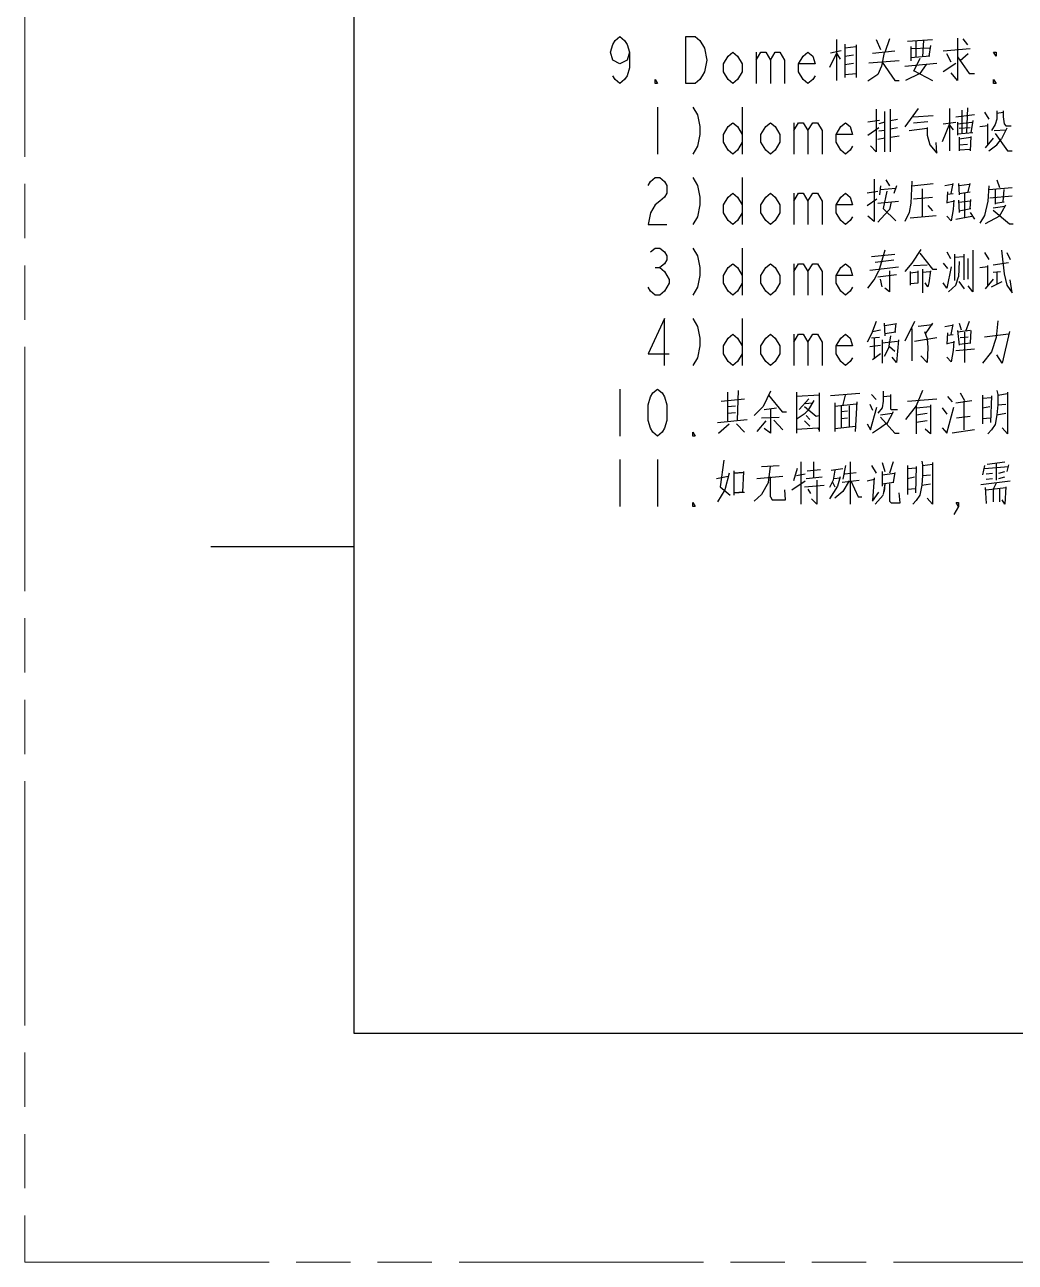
# Model space of a CAD drawing. Header units: millimetres. Extents: x 7 to 507, y -14 to 339.
# Drawn here: x 7.4 to 49.5, y -14.1 to 38.6 of the extents above; entities that cross this region are included whole.
import ezdxf

# ---------------------------------------------------------------- set-up
doc = ezdxf.new("R2010")
doc.units = ezdxf.units.MM
doc.header["$LTSCALE"] = 23.1
doc.linetypes.add('PHANTOM', pattern=[0.8, 0.45, -0.05, 0.1, -0.05, 0.1, -0.05])
doc.layers.get('0').update_dxf_attribs({"linetype": 'CONTINUOUS'})
doc.layers.add('0PAPERF', color=2, linetype='PHANTOM', lineweight=9, plot=False)

msp = doc.modelspace()

# ---------------------------------------------------------------- linework, layer by layer
for p, q in [((21.3585, 320.7442), (21.3585, -4.3541)), ((21.3585, 16.345), (15.2705, 16.345)), ((21.3585, -4.3541), (491.3508, -4.3541))]:
    msp.add_line(p, q)
at = {"color": 2}
for p, q in [((41.8988, 37.9313), (41.8988, 36.1894)), ((43.575, 37.9313), (43.7655, 37.5119)), ((44.1465, 37.9636), (43.956, 37.3829)), ((44.9084, 37.8668), (45.975, 37.9313)), ((47.2703, 37.9636), (47.4607, 37.7055)), ((38.4798, 37.3937), (38.4798, 36.0603)), ((42.0893, 37.4474), (41.6322, 37.3506)), ((42.2417, 37.7377), (42.2417, 36.3184)), ((42.2417, 37.5765), (42.7369, 37.641)), ((42.7369, 37.7055), (42.7369, 36.3184)), ((43.4226, 37.3506), (44.375, 37.4474)), ((45.0607, 37.641), (45.0607, 37.0281)), ((45.0607, 37.5442), (45.8607, 37.5765)), ((45.2893, 37.1894), (45.2893, 37.8668)), ((45.5941, 37.899), (45.556, 37.1894)), ((45.8988, 37.6732), (45.8226, 37.2216)), ((46.4322, 37.4474), (47.575, 37.5442)), ((41.8988, 37.3506), (41.5941, 36.7377)), ((41.8988, 37.3506), (42.0512, 37.0926)), ((42.2417, 37.2216), (42.6226, 37.2861)), ((42.2417, 36.8668), (42.6226, 36.9313)), ((44.5655, 37.0281), (43.2703, 36.9313)), ((44.7941, 36.8023), (46.1655, 36.9313)), ((45.8607, 37.2216), (45.0607, 37.1571)), ((45.4417, 37.1248), (45.175, 36.5765)), ((46.4322, 36.5765), (46.9655, 36.9313)), ((46.775, 36.9636), (46.5845, 37.3184)), ((47.4988, 37.3184), (47.156, 37.0281)), ((42.2417, 36.4474), (42.7369, 36.4797)), ((45.175, 36.6087), (45.975, 36.1894)), ((34.2798, 35.0603), (34.2798, 33.0603)), ((37.8798, 35.0603), (37.8798, 33.0603)), ((43.956, 33.1571), (43.956, 34.8668)), ((44.1845, 33.1571), (44.1845, 34.9635)), ((45.3655, 34.9958), (44.7941, 34.2216)), ((46.6988, 34.9958), (46.6988, 33.1894)), ((47.2322, 34.9313), (47.2322, 33.9313)), ((47.4607, 35.0281), (47.4226, 33.9635)), ((48.1845, 34.8345), (48.375, 34.5442)), ((48.7179, 34.899), (48.7179, 34.5442)), ((48.7179, 34.8023), (48.9845, 34.8345)), ((40.0798, 34.3937), (40.0798, 33.0603)), ((43.7274, 34.4797), (43.2322, 34.4152)), ((43.956, 34.4152), (43.6893, 34.3506)), ((44.1845, 34.4797), (44.4893, 34.5442)), ((45.175, 34.641), (46.0131, 34.7055)), ((45.175, 34.3829), (45.7845, 34.4474)), ((46.6988, 34.3506), (46.3941, 33.5764)), ((46.4322, 34.3506), (46.9655, 34.4152)), ((46.6988, 34.2861), (46.8512, 34.0926)), ((46.9655, 34.641), (47.7655, 34.7377)), ((47.0417, 34.4152), (47.0417, 33.8668)), ((47.0417, 34.3506), (47.6512, 34.4152)), ((47.6893, 34.4797), (47.6131, 33.9635)), ((48.3369, 34.2539), (47.9941, 34.2216)), ((48.3369, 33.4797), (48.3369, 34.3506)), ((43.2322, 33.8668), (43.6893, 34.1894)), ((43.956, 33.7377), (43.6512, 33.6732)), ((43.956, 34.0603), (43.6893, 34.0281)), ((44.1845, 34.1248), (44.4893, 34.1894)), ((44.1845, 33.77), (44.5655, 33.8345)), ((44.9845, 34.0603), (45.7465, 34.1571)), ((47.6893, 33.9635), (47.0417, 33.899)), ((47.1179, 34.1571), (47.575, 34.1894)), ((47.1179, 33.77), (47.1179, 33.1894)), ((47.1179, 33.7055), (47.6131, 33.77)), ((47.6131, 33.8023), (47.575, 33.1894)), ((48.5655, 33.7377), (48.2226, 33.3184)), ((48.6036, 34.0603), (49.0988, 34.0926)), ((49.1369, 34.1571), (48.9084, 33.7055)), ((47.1179, 33.4474), (47.4607, 33.4797)), ((47.575, 33.2539), (47.1179, 33.2216)), ((37.8798, 32.0603), (37.8798, 30.0603)), ((43.7655, 31.7055), (43.7274, 31.3184)), ((43.7655, 31.5442), (44.4131, 31.6087)), ((43.9941, 31.9635), (44.1465, 31.7055)), ((44.4512, 31.7055), (44.3369, 31.3829)), ((45.0988, 31.7055), (46.0131, 31.8023)), ((46.8131, 31.77), (46.5084, 31.7055)), ((46.775, 31.3829), (46.8512, 31.8023)), ((47.0798, 31.8023), (47.1179, 31.3184)), ((47.5369, 31.77), (47.1179, 31.7055)), ((47.4988, 31.4474), (47.575, 31.8023)), ((48.375, 31.5442), (49.3655, 31.641)), ((48.7179, 31.9635), (48.8322, 31.641)), ((40.0798, 31.3937), (40.0798, 30.0603)), ((43.1941, 31.4152), (43.6512, 31.4797)), ((43.1941, 30.8668), (43.6131, 31.1571)), ((45.175, 31.1571), (45.975, 31.2216)), ((45.556, 30.4152), (45.556, 31.5765)), ((46.6226, 31.4474), (46.5845, 30.9635)), ((46.6226, 31.3506), (46.8512, 31.3829)), ((47.0798, 31.0926), (47.1179, 30.5765)), ((47.1179, 31.3829), (47.575, 31.4474)), ((47.3465, 31.3829), (47.3465, 30.3506)), ((47.575, 30.7377), (47.6131, 31.1248)), ((48.4131, 31.1894), (49.3655, 31.2861)), ((48.6417, 31.5442), (48.6417, 30.9313)), ((48.9845, 31.0281), (49.0226, 31.5442)), ((43.6512, 30.9635), (44.5274, 31.0603)), ((45.7845, 30.8668), (45.975, 30.641)), ((46.5845, 30.9958), (46.8512, 31.0603)), ((47.575, 31.0603), (47.1179, 30.9958)), ((47.1179, 30.641), (47.6131, 30.7377)), ((47.575, 30.5765), (47.7655, 30.2861)), ((48.5655, 30.77), (49.0607, 30.8345)), ((48.6417, 30.9635), (49.0226, 31.0281)), ((45.0226, 30.3506), (46.1274, 30.4474)), ((46.9655, 30.2861), (47.6512, 30.4152)), ((48.8322, 30.4152), (48.2226, 30.0926)), ((37.8798, 29.0603), (37.8798, 27.0603)), ((43.956, 28.9635), (43.6893, 28.0926)), ((43.3845, 28.7055), (44.375, 28.8023)), ((44.3369, 28.5442), (43.5369, 28.4474)), ((46.5845, 28.899), (46.7369, 28.6087)), ((46.9274, 27.6732), (46.9274, 28.8023)), ((46.9274, 28.6732), (47.3084, 28.7055)), ((47.1179, 28.4797), (47.0798, 27.8345)), ((47.3084, 28.8023), (47.3084, 27.7055)), ((47.4988, 27.7377), (47.4988, 28.6087)), ((48.1845, 28.8668), (48.375, 28.5765)), ((48.5655, 28.3506), (49.2131, 28.4474)), ((49.1369, 28.8668), (49.2893, 28.5765)), ((34.1798, 28.227), (34.3798, 28.227)), ((40.0798, 28.3937), (40.0798, 27.0603)), ((43.3084, 28.1248), (44.5274, 28.2539)), ((43.6512, 27.8345), (44.4512, 27.9313)), ((45.0226, 28.0603), (45.0226, 27.4797)), ((45.3655, 28.0281), (45.0226, 27.9958)), ((45.175, 28.3184), (45.7465, 28.3506)), ((45.3655, 27.5765), (45.3655, 28.0926)), ((45.556, 28.1571), (45.556, 27.1571)), ((45.556, 28.0281), (45.8607, 28.0603)), ((46.4322, 28.4152), (46.6226, 28.1894)), ((48.3369, 28.2539), (47.9941, 28.2216)), ((48.3369, 27.4797), (48.3369, 28.3184)), ((48.5655, 28.0281), (48.8703, 28.0603)), ((48.7179, 28.0281), (48.7179, 27.5442)), ((43.8417, 27.4152), (43.7655, 27.7377)), ((45.0226, 27.5442), (45.3655, 27.5765)), ((47.3465, 27.3184), (47.1179, 27.641)), ((48.5655, 27.7377), (48.2226, 27.3184)), ((48.4893, 27.4152), (48.9465, 27.641)), ((37.8798, 26.0603), (37.8798, 24.0603)), ((43.9179, 25.8668), (43.956, 25.3184)), ((43.956, 25.77), (44.375, 25.8345)), ((44.4131, 25.8668), (44.375, 25.4797)), ((45.2131, 25.9313), (44.7941, 25.0926)), ((45.3655, 25.7377), (45.975, 25.8023)), ((45.975, 25.8668), (45.6703, 25.4152)), ((46.775, 25.3829), (46.8512, 25.8023)), ((47.1179, 25.8668), (47.1941, 25.5765)), ((47.5369, 25.9313), (47.3845, 25.5119)), ((40.0798, 25.3937), (40.0798, 24.0603)), ((43.4226, 25.5119), (43.7655, 25.5765)), ((44.4131, 25.4797), (43.956, 25.4152)), ((45.0988, 25.641), (45.0988, 24.2539)), ((46.8131, 25.77), (46.5084, 25.7055)), ((46.6226, 25.4474), (46.5845, 24.9635)), ((46.6226, 25.3506), (46.8512, 25.3829)), ((47.0417, 25.5442), (47.1179, 24.9313)), ((47.575, 25.5442), (47.0417, 25.4797)), ((47.156, 25.2539), (47.4988, 25.2861)), ((47.3465, 25.4797), (47.3465, 24.1894)), ((47.6131, 25.5442), (47.575, 25.0281)), ((48.1845, 25.2861), (49.2131, 25.4152)), ((43.3084, 24.8668), (43.7655, 24.9313)), ((43.7274, 25.2539), (43.3845, 25.2216)), ((43.4988, 25.2216), (43.4988, 24.3506)), ((43.8417, 25.1571), (43.8417, 24.1571)), ((43.8417, 25.0281), (44.4893, 25.0926)), ((44.1465, 24.8668), (44.375, 24.6732)), ((45.2131, 25.0926), (46.1655, 25.2539)), ((46.5845, 24.9958), (46.8512, 25.0603)), ((46.9655, 24.7055), (47.7655, 24.77)), ((47.1179, 24.9635), (47.6131, 25.0281)), ((43.4226, 24.3184), (43.7655, 24.5765)), ((32.6798, 23.0603), (32.6798, 21.0603)), ((37.2512, 22.9313), (37.2512, 21.7055)), ((37.7084, 22.9958), (37.6703, 21.7377)), ((39.0036, 22.8023), (39.575, 22.0926)), ((40.1845, 22.9313), (40.1845, 21.1894)), ((41.175, 22.8023), (40.1845, 22.7377)), ((41.175, 21.2539), (41.175, 22.899)), ((42.8893, 22.8668), (41.6322, 22.77)), ((42.1655, 22.3506), (42.2798, 22.8023)), ((43.3845, 22.8345), (43.575, 22.6087)), ((43.8798, 22.7377), (44.1845, 22.77)), ((46.6226, 22.7377), (46.8131, 22.5119)), ((47.156, 22.899), (47.3465, 22.5765)), ((48.1084, 22.8023), (48.1084, 21.5765)), ((48.1084, 22.6732), (48.4893, 22.7055)), ((48.4893, 22.77), (48.4512, 21.641)), ((48.756, 22.8023), (49.175, 22.8668)), ((36.9845, 22.5442), (37.975, 22.641)), ((37.2512, 22.3184), (37.5941, 22.3506)), ((38.8131, 22.1894), (39.3465, 22.2539)), ((40.7179, 22.641), (40.2988, 22.1894)), ((40.5655, 22.4474), (40.8703, 22.4797)), ((41.8226, 22.4797), (41.8226, 21.2539)), ((42.7369, 22.4152), (41.8226, 22.3184)), ((42.0893, 22.3506), (42.0893, 21.4152)), ((42.356, 22.1248), (42.0893, 22.0926)), ((42.4322, 22.3506), (42.4322, 21.4474)), ((42.6988, 21.2539), (42.775, 22.5119)), ((43.3084, 22.4152), (43.4226, 22.1571)), ((44.9084, 22.5442), (46.1655, 22.641)), ((45.2893, 22.3506), (45.2893, 21.1571)), ((45.2893, 22.2539), (45.8988, 22.3184)), ((46.3941, 22.2539), (46.5845, 21.9958)), ((46.9655, 22.4797), (47.6512, 22.5765)), ((47.3084, 22.5442), (47.3084, 21.3184)), ((48.1084, 22.2539), (48.4131, 22.3184)), ((48.756, 22.3829), (49.0988, 22.4152)), ((36.8322, 21.641), (38.0893, 21.77)), ((37.2512, 22.0281), (37.5941, 22.0603)), ((38.8893, 21.7055), (38.5084, 21.2539)), ((38.6988, 21.8345), (39.4607, 21.8668)), ((39.2322, 21.7377), (39.6131, 21.3184)), ((39.575, 22.0926), (39.7655, 22.0926)), ((40.2226, 21.8023), (40.5655, 22.0281)), ((40.5274, 21.7055), (40.756, 21.4797)), ((40.6036, 21.9313), (40.756, 21.77)), ((42.0893, 21.8023), (42.356, 21.8345)), ((43.7655, 21.9635), (44.2607, 22.0281)), ((44.2988, 22.0926), (44.0322, 21.5765)), ((45.2893, 21.9635), (45.7465, 22.0281)), ((45.7465, 21.7055), (45.2893, 21.641)), ((47.0036, 21.8345), (47.575, 21.899)), ((48.1084, 21.8023), (48.4512, 21.8345)), ((48.7179, 21.9635), (49.0988, 22.0281)), ((36.8703, 21.1894), (37.3274, 21.5765)), ((37.6322, 21.5765), (37.975, 21.2216)), ((40.1845, 21.3506), (41.0988, 21.4152)), ((41.175, 21.3184), (41.0988, 21.4152)), ((41.8226, 21.3829), (42.6988, 21.4797)), ((47.7655, 21.3184), (46.8131, 21.1894)), ((32.6798, 20.0603), (32.6798, 18.0603)), ((34.2798, 20.0603), (34.2798, 18.0603)), ((37.0988, 20.0281), (36.9465, 18.899)), ((37.5179, 19.5765), (37.5179, 18.5442)), ((37.9369, 19.5119), (37.5179, 19.4797)), ((37.5179, 19.4797), (37.8988, 19.5119)), ((37.9369, 19.5442), (37.8988, 18.6732)), ((38.6988, 19.77), (39.4607, 19.8023)), ((39.0036, 19.0926), (39.0798, 19.77)), ((40.2226, 19.6732), (40.0703, 19.1571)), ((40.375, 19.9635), (40.375, 18.1571)), ((40.6417, 19.5765), (41.2131, 19.641)), ((40.9084, 19.9635), (40.9084, 19.2861)), ((41.6703, 19.6087), (42.1655, 19.6732)), ((42.2798, 19.8023), (42.1655, 19.2216)), ((42.2417, 19.4474), (42.7369, 19.5119)), ((42.4703, 19.9635), (42.4703, 18.1571)), ((43.3845, 19.8023), (43.575, 19.4797)), ((43.8417, 19.9313), (43.956, 19.5442)), ((43.8417, 19.5442), (43.8417, 18.9313)), ((44.2988, 19.9635), (44.1465, 19.4797)), ((44.375, 19.5119), (44.2988, 19.0926)), ((44.9084, 19.8023), (44.9084, 18.5765)), ((44.9084, 19.6732), (45.2893, 19.7055)), ((45.2893, 19.77), (45.2512, 18.641)), ((45.556, 19.8023), (45.975, 19.8668)), ((48.1845, 19.8023), (48.1084, 19.4152)), ((48.1845, 19.6732), (49.2131, 19.77)), ((48.2988, 19.8668), (49.0607, 19.9635)), ((48.6798, 19.899), (48.6798, 19.1894)), ((48.7941, 19.4797), (49.0607, 19.5442)), ((49.2131, 19.8345), (49.1369, 19.5442)), ((36.7941, 19.2539), (37.2893, 19.3506)), ((38.5084, 19.2539), (39.6131, 19.3506)), ((39.0036, 19.0926), (38.6988, 18.5765)), ((39.0798, 18.4797), (39.0798, 19.3184)), ((39.9941, 18.77), (40.5655, 19.1571)), ((40.1845, 19.3829), (40.5655, 19.4474)), ((40.5274, 18.899), (41.3655, 18.9635)), ((40.6036, 19.2539), (41.2893, 19.3184)), ((41.7084, 19.1248), (41.8226, 18.899)), ((41.7845, 19.2539), (42.0512, 19.2861)), ((42.1274, 19.0926), (42.8512, 19.1894)), ((43.1941, 19.1571), (43.4988, 19.2216)), ((43.4988, 19.2861), (43.4226, 18.3184)), ((43.8417, 19.4152), (44.375, 19.4797)), ((43.8417, 19.0281), (44.3369, 19.0926)), ((43.956, 19.0281), (43.8798, 18.5765)), ((43.956, 19.0281), (43.9179, 18.7055)), ((44.9084, 19.2539), (45.2131, 19.3184)), ((45.5179, 18.9635), (45.8988, 19.0281)), ((45.556, 19.3829), (45.8988, 19.4152)), ((48.0322, 18.9958), (49.2893, 19.1571)), ((48.2607, 19.4474), (48.5274, 19.4797)), ((48.2607, 19.2216), (48.5274, 19.2539)), ((48.6798, 19.0603), (48.5655, 18.8023)), ((48.7941, 19.2539), (49.0607, 19.3184)), ((36.9465, 18.899), (37.3655, 18.5442)), ((37.9369, 18.6732), (37.5179, 18.641)), ((37.5179, 18.641), (37.975, 18.6732)), ((38.6988, 18.5765), (38.3941, 18.2861)), ((40.6798, 18.8023), (40.7941, 18.6087)), ((43.4226, 18.2861), (43.6893, 18.6732)), ((43.8798, 18.5442), (43.5369, 18.1571)), ((44.9084, 18.8023), (45.2512, 18.8345)), ((48.2226, 18.8668), (48.2607, 18.1894)), ((48.2607, 18.77), (49.0988, 18.8668)), ((48.5655, 18.77), (48.5655, 18.2539)), ((48.8322, 18.8023), (48.8322, 18.2539))]:
    msp.add_line(p, q, dxfattribs=at)
for points in [[(33.0798, 37.3937), (32.9798, 37.0603), (32.6798, 36.8937), (32.3798, 37.0603), (32.2798, 37.3937), (32.3798, 37.727), (32.4798, 37.8937), (32.6798, 38.0603), (32.8798, 37.8937), (32.9798, 37.727), (33.0798, 37.3937), (33.0798, 36.727), (32.9798, 36.3937), (32.8798, 36.227), (32.6798, 36.0603), (32.4798, 36.227), (32.3798, 36.3937)], [(36.2798, 37.5603), (36.3798, 37.0603), (36.2798, 36.5603), (36.1798, 36.3937), (36.0798, 36.227), (35.8798, 36.0603), (35.4798, 36.0603), (35.4798, 38.0603)], [(35.4798, 38.0603), (35.8798, 38.0603), (36.0798, 37.8937), (36.2798, 37.5603)], [(47.0417, 37.9958), (47.0417, 36.1894), (46.775, 36.5119)], [(37.8798, 36.5603), (37.6798, 36.227), (37.4798, 36.0603), (37.2798, 36.227), (37.0798, 36.5603), (37.0798, 36.8937), (37.2798, 37.227), (37.4798, 37.3937), (37.6798, 37.227), (37.8798, 36.8937), (37.8798, 36.5603)], [(38.4798, 37.0603), (38.6798, 37.3937), (38.8798, 37.3937), (39.0798, 37.0603), (39.0798, 36.0603)], [(39.0798, 37.0603), (39.2798, 37.3937), (39.4798, 37.3937), (39.6798, 37.0603), (39.6798, 36.0603)], [(40.9798, 36.3937), (40.8798, 36.227), (40.6798, 36.0603), (40.4798, 36.227), (40.2798, 36.5603), (40.2798, 36.8937), (40.4798, 37.227), (40.6798, 37.3937), (40.8798, 37.227), (40.9798, 36.8937), (40.2798, 36.8937)], [(48.6798, 37.3937), (48.6798, 37.227), (48.5798, 37.3937), (48.6798, 37.3937)], [(43.9179, 37.3829), (43.8036, 36.8023), (43.6512, 36.4474), (43.2322, 36.1571)], [(43.8417, 36.9636), (44.375, 36.1894), (44.5655, 36.1894)], [(45.7084, 36.8668), (45.4417, 36.4797), (44.8322, 36.1894)], [(47.0417, 37.1894), (47.5369, 36.4797), (47.7655, 36.4797)], [(34.2798, 36.0603), (34.1798, 36.0603), (34.1798, 36.227), (34.2798, 36.0603)], [(48.6798, 36.0603), (48.5798, 36.0603), (48.5798, 36.227), (48.6798, 36.0603)], [(35.7798, 35.0603), (35.9798, 34.727), (36.0798, 34.227), (36.0798, 33.8937), (35.9798, 33.3937), (35.7798, 33.0603)], [(43.575, 34.9635), (43.575, 33.1571), (43.3465, 33.4152)], [(48.9845, 34.899), (48.9845, 34.641), (49.0226, 34.3506), (49.0988, 34.2539), (49.3274, 34.2539)], [(37.8798, 33.5603), (37.6798, 33.227), (37.4798, 33.0603), (37.2798, 33.227), (37.0798, 33.5603), (37.0798, 33.8937), (37.2798, 34.227), (37.4798, 34.3937), (37.6798, 34.227), (37.8798, 33.8937)], [(39.4798, 33.5603), (39.2798, 33.227), (39.0798, 33.0603), (38.8798, 33.227), (38.6798, 33.5603), (38.6798, 33.8937), (38.8798, 34.227), (39.0798, 34.3937), (39.2798, 34.227), (39.4798, 33.8937), (39.4798, 33.5603)], [(40.0798, 34.0603), (40.2798, 34.3937), (40.4798, 34.3937), (40.6798, 34.0603), (40.6798, 33.0603)], [(40.6798, 34.0603), (40.8798, 34.3937), (41.0798, 34.3937), (41.2798, 34.0603), (41.2798, 33.0603)], [(42.5798, 33.3937), (42.4798, 33.227), (42.2798, 33.0603), (42.0798, 33.227), (41.8798, 33.5603), (41.8798, 33.8937), (42.0798, 34.227), (42.2798, 34.3937), (42.4798, 34.227), (42.5798, 33.8937), (41.8798, 33.8937)], [(48.7179, 34.5442), (48.6417, 34.3184), (48.4893, 34.0603)], [(45.7465, 34.1894), (45.7465, 33.8668), (45.8607, 33.4474), (46.1655, 33.0926), (46.1274, 33.5442)], [(48.375, 33.1894), (48.7179, 33.4474), (48.9084, 33.7055)], [(48.6417, 33.9313), (49.175, 33.1894), (49.3655, 33.1894)], [(33.8798, 31.727), (33.9798, 31.8937), (34.1798, 32.0603), (34.3798, 32.0603), (34.5798, 31.8937), (34.6798, 31.727), (34.6798, 31.3937), (34.5798, 31.227), (34.3798, 31.0603), (34.1798, 30.8937), (33.9798, 30.5603), (33.8798, 30.0603), (34.6798, 30.0603)], [(35.7798, 32.0603), (35.9798, 31.727), (36.0798, 31.227), (36.0798, 30.8937), (35.9798, 30.3937), (35.7798, 30.0603)], [(43.4988, 31.9958), (43.4988, 30.1894), (43.2322, 30.4152)], [(45.0988, 31.899), (45.0607, 30.9635), (44.9845, 30.5765), (44.7941, 30.1894)], [(48.375, 31.7055), (48.3369, 31.0603), (48.1845, 30.4474), (47.9941, 30.1248)], [(37.8798, 30.5603), (37.6798, 30.227), (37.4798, 30.0603), (37.2798, 30.227), (37.0798, 30.5603), (37.0798, 30.8937), (37.2798, 31.227), (37.4798, 31.3937), (37.6798, 31.227), (37.8798, 30.8937)], [(39.4798, 30.5603), (39.2798, 30.227), (39.0798, 30.0603), (38.8798, 30.227), (38.6798, 30.5603), (38.6798, 30.8937), (38.8798, 31.227), (39.0798, 31.3937), (39.2798, 31.227), (39.4798, 30.8937), (39.4798, 30.5603)], [(40.0798, 31.0603), (40.2798, 31.3937), (40.4798, 31.3937), (40.6798, 31.0603), (40.6798, 30.0603)], [(40.6798, 31.0603), (40.8798, 31.3937), (41.0798, 31.3937), (41.2798, 31.0603), (41.2798, 30.0603)], [(42.5798, 30.3937), (42.4798, 30.227), (42.2798, 30.0603), (42.0798, 30.227), (41.8798, 30.5603), (41.8798, 30.8937), (42.0798, 31.227), (42.2798, 31.3937), (42.4798, 31.227), (42.5798, 30.8937), (41.8798, 30.8937)], [(44.0322, 31.4797), (43.8798, 30.7377), (44.4131, 30.2216)], [(46.8893, 31.0926), (46.8512, 30.7055), (46.775, 30.2216), (46.5845, 30.4152)], [(44.2226, 31.0281), (44.1465, 30.7055), (43.956, 30.4797), (43.6512, 30.1571)], [(48.5655, 30.6732), (49.2512, 30.0926), (49.4036, 30.0926)], [(48.8322, 30.4152), (48.9465, 30.6087), (49.0988, 30.899)], [(33.9798, 28.8937), (34.1798, 29.0603), (34.3798, 29.0603), (34.5798, 28.8937), (34.6798, 28.727), (34.6798, 28.5603), (34.5798, 28.3937), (34.3798, 28.227), (34.5798, 28.0603), (34.6798, 27.8937), (34.7798, 27.727), (34.7798, 27.5603), (34.6798, 27.3937), (34.5798, 27.227), (34.3798, 27.0603), (34.1798, 27.0603), (33.9798, 27.227), (33.8798, 27.3937)], [(35.7798, 29.0603), (35.9798, 28.727), (36.0798, 28.227), (36.0798, 27.8937), (35.9798, 27.3937), (35.7798, 27.0603)], [(45.4798, 28.9958), (45.0988, 28.4152), (44.7941, 28.0603)], [(47.6893, 28.9635), (47.6893, 27.1894), (47.4988, 27.4474)], [(48.9084, 28.9635), (49.0226, 27.9636), (49.1369, 27.4797), (49.3655, 27.1571), (49.2893, 27.7055)], [(45.4417, 28.8345), (45.975, 28.1571), (46.1655, 28.1571)], [(37.8798, 27.5603), (37.6798, 27.227), (37.4798, 27.0603), (37.2798, 27.227), (37.0798, 27.5603), (37.0798, 27.8937), (37.2798, 28.227), (37.4798, 28.3937), (37.6798, 28.227), (37.8798, 27.8937)], [(39.4798, 27.5603), (39.2798, 27.227), (39.0798, 27.0603), (38.8798, 27.227), (38.6798, 27.5603), (38.6798, 27.8937), (38.8798, 28.227), (39.0798, 28.3937), (39.2798, 28.227), (39.4798, 27.8937), (39.4798, 27.5603)], [(40.0798, 28.0603), (40.2798, 28.3937), (40.4798, 28.3937), (40.6798, 28.0603), (40.6798, 27.0603)], [(40.6798, 28.0603), (40.8798, 28.3937), (41.0798, 28.3937), (41.2798, 28.0603), (41.2798, 27.0603)], [(42.5798, 27.3937), (42.4798, 27.227), (42.2798, 27.0603), (42.0798, 27.227), (41.8798, 27.5603), (41.8798, 27.8937), (42.0798, 28.227), (42.2798, 28.3937), (42.4798, 28.227), (42.5798, 27.8937), (41.8798, 27.8937)], [(43.2322, 27.3506), (43.4988, 27.7055), (43.6893, 28.0926)], [(44.1465, 28.0926), (44.1465, 27.1894), (43.956, 27.3506)], [(45.8988, 28.0926), (45.8226, 27.5765), (45.7845, 27.4152), (45.6703, 27.5765)], [(46.775, 28.2539), (46.5845, 27.3506), (46.4322, 27.5765)], [(46.6607, 27.1894), (46.9655, 27.4797), (47.0798, 27.8345)], [(34.5798, 24.0603), (34.5798, 26.0603), (33.8798, 24.5603), (34.7798, 24.5603)], [(35.7798, 26.0603), (35.9798, 25.727), (36.0798, 25.227), (36.0798, 24.8937), (35.9798, 24.3937), (35.7798, 24.0603)], [(43.575, 25.9313), (43.3845, 25.4152), (43.1941, 25.0603)], [(48.756, 25.9635), (48.6798, 25.2539), (48.4893, 24.641), (48.1084, 24.1571)], [(37.8798, 24.5603), (37.6798, 24.227), (37.4798, 24.0603), (37.2798, 24.227), (37.0798, 24.5603), (37.0798, 24.8937), (37.2798, 25.227), (37.4798, 25.3937), (37.6798, 25.227), (37.8798, 24.8937)], [(39.4798, 24.5603), (39.2798, 24.227), (39.0798, 24.0603), (38.8798, 24.227), (38.6798, 24.5603), (38.6798, 24.8937), (38.8798, 25.227), (39.0798, 25.3937), (39.2798, 25.227), (39.4798, 24.8937), (39.4798, 24.5603)], [(40.0798, 25.0603), (40.2798, 25.3937), (40.4798, 25.3937), (40.6798, 25.0603), (40.6798, 24.0603)], [(40.6798, 25.0603), (40.8798, 25.3937), (41.0798, 25.3937), (41.2798, 25.0603), (41.2798, 24.0603)], [(42.5798, 24.3937), (42.4798, 24.227), (42.2798, 24.0603), (42.0798, 24.227), (41.8798, 24.5603), (41.8798, 24.8937), (42.0798, 25.227), (42.2798, 25.3937), (42.4798, 25.227), (42.5798, 24.8937), (41.8798, 24.8937)], [(44.1845, 25.3184), (44.1084, 24.8023), (43.9179, 24.4474)], [(45.6322, 25.5119), (45.7465, 25.1894), (45.7845, 24.8345), (45.7465, 24.1894), (45.4798, 24.4797)], [(49.2512, 25.5119), (48.9465, 24.1571), (48.7179, 24.5119)], [(44.5274, 25.1571), (44.4512, 24.1894), (44.2607, 24.4152)], [(46.8893, 25.0926), (46.8512, 24.7055), (46.775, 24.2216), (46.5845, 24.4152)], [(34.2798, 21.0603), (34.0798, 21.227), (33.9798, 21.3937), (33.8798, 21.727), (33.8798, 22.3937), (33.9798, 22.727), (34.0798, 22.8937), (34.2798, 23.0603), (34.4798, 22.8937), (34.5798, 22.727), (34.6798, 22.3937), (34.6798, 21.727), (34.5798, 21.3937), (34.4798, 21.227), (34.2798, 21.0603)], [(39.0798, 22.9635), (38.775, 22.3184), (38.3941, 21.9313)], [(43.8798, 22.9635), (43.8798, 22.5442), (43.8417, 22.2539), (43.6512, 22.0281)], [(44.1845, 22.8345), (44.1845, 22.2216), (44.2226, 22.1894), (44.4893, 22.1894)], [(45.556, 22.9958), (45.2893, 22.3506), (44.8322, 21.77)], [(48.7179, 22.9958), (48.756, 22.8345), (48.756, 22.3829), (48.7179, 21.9635), (48.6417, 21.5442), (48.4893, 21.3184), (48.3369, 21.1571)], [(49.175, 22.9313), (49.175, 21.1571), (48.9465, 21.4152)], [(39.0798, 22.2216), (39.0798, 21.1894), (38.8131, 21.3829)], [(40.5274, 22.3184), (41.0226, 21.899), (41.1369, 21.9313)], [(40.5655, 22.0281), (40.7179, 22.1894), (40.9465, 22.5765)], [(43.1941, 21.5765), (43.3465, 21.3184), (43.6131, 22.2861)], [(45.8988, 22.3829), (45.8988, 21.1571), (45.6703, 21.3506)], [(46.3941, 21.4152), (46.5845, 21.1894), (46.8893, 22.2861)], [(44.0322, 21.6087), (43.7655, 21.4152), (43.4226, 21.1894)], [(43.7655, 21.8668), (44.375, 21.1894), (44.5655, 21.1894)], [(35.8798, 21.0603), (35.7798, 21.0603), (35.7798, 21.227), (35.8798, 21.0603)], [(41.8226, 19.6087), (41.7465, 19.1894), (41.5941, 18.8668)], [(45.5179, 19.9958), (45.556, 19.8345), (45.556, 19.3829), (45.5179, 18.9635), (45.4417, 18.5442), (45.2893, 18.3184), (45.1369, 18.1571)], [(45.975, 19.9313), (45.975, 18.1571), (45.7465, 18.4152)], [(37.3274, 19.4797), (37.1369, 18.77), (36.8322, 18.2539)], [(41.0607, 19.1894), (41.0607, 18.1571), (40.8322, 18.3829)], [(42.0512, 19.3184), (41.9369, 18.9313), (41.5941, 18.3829)], [(42.4322, 19.1571), (42.1655, 18.7055), (41.8226, 18.4152)], [(42.5084, 19.1571), (42.8131, 18.4797), (42.9655, 18.4797)], [(44.1465, 19.0281), (44.1465, 18.2861), (44.2226, 18.2216), (44.6036, 18.2216), (44.5655, 18.641)], [(39.0798, 18.4797), (39.156, 18.3506), (39.7274, 18.3506), (39.6893, 18.77)], [(49.0988, 18.899), (49.0607, 18.1571), (48.9465, 18.3506)], [(35.8798, 18.0603), (35.7798, 18.0603), (35.7798, 18.227), (35.8798, 18.0603)], [(47.0798, 18.0603), (46.9798, 18.227), (47.0798, 18.227), (47.0798, 18.0603), (46.8798, 17.727)]]:
    msp.add_lwpolyline(points, dxfattribs=at)
at = {"layer": '0PAPERF'}
for p, q in [((7.3544, 339.0155), (7.3544, -14.0949)), ((7.3544, -14.0949), (506.6961, -14.0949))]:
    msp.add_line(p, q, dxfattribs=at)

doc.saveas('drawing.dxf')
